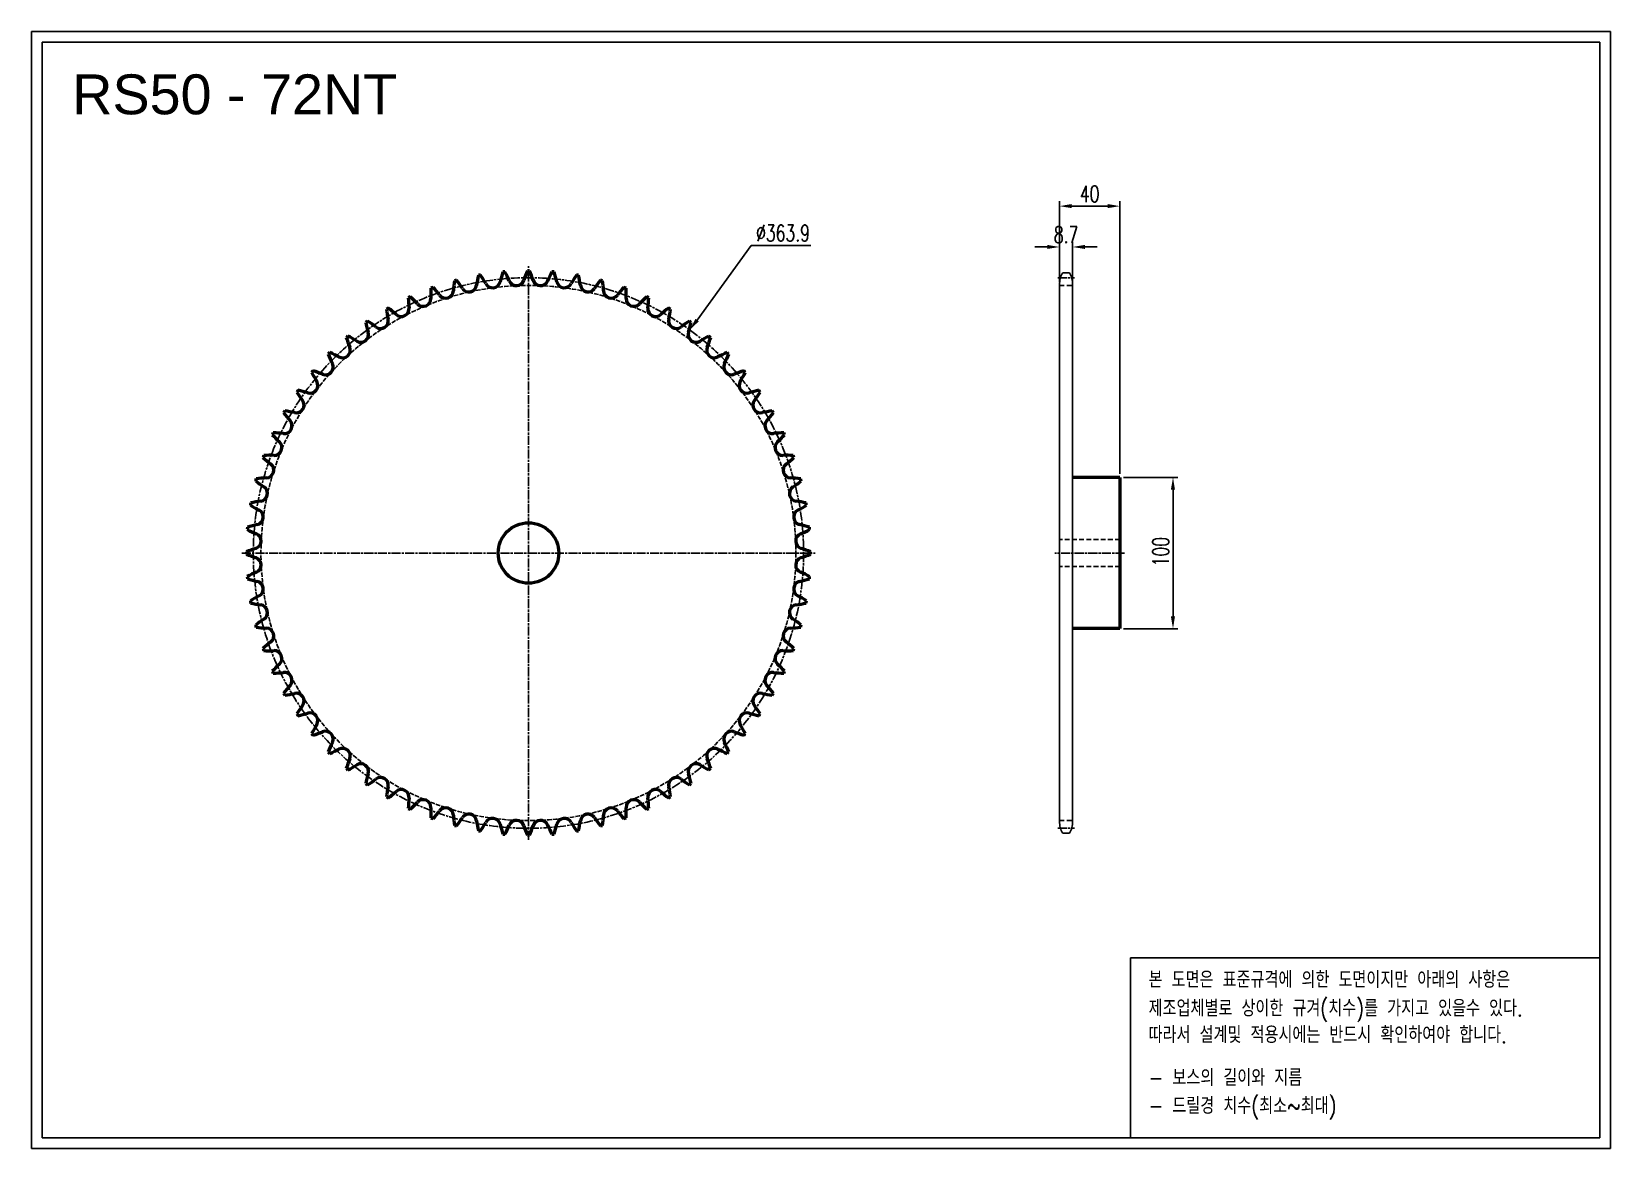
# Model space of a CAD drawing. Header units: millimetres. Extents: x 2890 to 3934, y 3768 to 4507.
import ezdxf

# ---------------------------------------------------------------- set-up
doc = ezdxf.new("R2010")
doc.units = ezdxf.units.MM
for name, pattern in [('AM_ISO02W050', [7.5, 6, -1.5]), ('AM_ISO02W050x2', [3.75, 3, -0.75]), ('AM_ISO08W050', [18, 12, -1.5, 3, -1.5]), ('AM_ISO08W050x2', [9, 6, -0.75, 1.5, -0.75]), ('HIDDEN', [9.525, 6.35, -3.175])]:
    doc.linetypes.add(name, pattern=pattern)
for name, color, linetype, lineweight in [('20', 7, 'Continuous', 50), ('21', 6, 'AM_ISO02W050', 25), ('22', 30, 'AM_ISO08W050', 25), ('23', 40, 'AM_ISO08W050', 25), ('VIS', 7, 'Continuous', 50)]:
    doc.layers.add(name, color=color, linetype=linetype, lineweight=lineweight)
doc.layers.add('HL', color=2, linetype='HIDDEN')
doc.layers.add('S-DIM', color=7, linetype='Continuous')
doc.styles.add('HAN', font='ROMANS.shx', dxfattribs={"width": 0.7, "bigfont": 'whgtxt.shx'})
doc.styles.add('HSG', font='SIMPLEX.shx', dxfattribs={"width": 0.7, "bigfont": 'HSG.shx'})
doc.styles.get("Standard").update_dxf_attribs({"font": 'arial.ttf'})
doc.dimstyles.new('APP23', dxfattribs={"dimscale": 4.5, "dimtxt": 2.4, "dimasz": 1.8, "dimexe": 0.7, "dimexo": 0.5, "dimgap": 0.6, "dimtad": 1, "dimtoh": 1, "dimdec": 1, "dimrnd": 0.01, "dimzin": 9, "dimdsep": 46, "dimtxsty": 'HSG', "dimcen": 0, "dimclrd": 1, "dimclre": 1, "dimclrt": 256, "dimazin": 2, "dimtp": 1, "dimtm": 1, "dimtfac": 0.5, "dimtdec": 1, "dimtix": 1, "dimtofl": 0, "dimtmove": 0, "dimatfit": 3, "dimfxl": 0, "dimtvp": 1, "dimtolj": 2, "dimlwd": -1, "dimlwe": -1, "dimarcsym": 0})

# ---------------------------------------------------------------- blocks, each defined once
blk = doc.blocks.new('*D1')
at = {"layer": 'Defpoints', "color": 0, "transparency": 16777216}
for p in [(3578.2, 4364.3), (3569.5, 4338.9), (3578.2, 4338.9)]:
    blk.add_point(p, dxfattribs=at)
at = {"layer": 'S-DIM', "color": 1, "transparency": 16777216}
for p, q in [((3561.4, 4364.3), (3553.3, 4364.3)), ((3569.5, 4341.2), (3569.5, 4367.5)), ((3578.2, 4341.2), (3578.2, 4367.5)), ((3586.3, 4364.3), (3594.4, 4364.3))]:
    blk.add_line(p, q, dxfattribs=at)
for points in [[(3561.4, 4365.7), (3561.4, 4363), (3569.5, 4364.3)], [(3586.3, 4365.7), (3586.3, 4363), (3578.2, 4364.3)]]:
    blk.add_solid(points, dxfattribs=at)
at = {"layer": 'S-DIM', "transparency": 16777216, "insert": (3573.9, 4372.4), "char_height": 10.8, "attachment_point": 5, "style": 'HSG'}
blk.add_mtext('\\A2;8.7', dxfattribs=at)
blk = doc.blocks.new('*D2')
at = {"layer": 'Defpoints', "color": 0, "transparency": 16777216}
for p in [(3609.5, 4391.3), (3569.5, 4338.9), (3609.5, 4212)]:
    blk.add_point(p, dxfattribs=at)
at = {"layer": 'S-DIM', "color": 1, "transparency": 16777216}
for p, q in [((3569.5, 4341.2), (3569.5, 4394.5)), ((3577.6, 4391.3), (3601.4, 4391.3)), ((3609.5, 4214.3), (3609.5, 4394.5))]:
    blk.add_line(p, q, dxfattribs=at)
for points in [[(3577.6, 4392.7), (3577.6, 4390), (3569.5, 4391.3)], [(3601.4, 4392.7), (3601.4, 4390), (3609.5, 4391.3)]]:
    blk.add_solid(points, dxfattribs=at)
at = {"layer": 'S-DIM', "transparency": 16777216, "insert": (3589.5, 4399.4), "char_height": 10.8, "attachment_point": 5, "style": 'HSG'}
blk.add_mtext('\\A2;40', dxfattribs=at)
blk = doc.blocks.new('*D3')
at = {"layer": 'Defpoints', "color": 0, "transparency": 16777216}
for p in [(3609.5, 4212), (3609.5, 4112), (3644.6, 4112)]:
    blk.add_point(p, dxfattribs=at)
at = {"layer": 'S-DIM', "color": 1, "transparency": 16777216}
for p, q in [((3611.8, 4212), (3647.7, 4212)), ((3644.6, 4203.9), (3644.6, 4120.1)), ((3611.8, 4112), (3647.7, 4112))]:
    blk.add_line(p, q, dxfattribs=at)
for points in [[(3643.2, 4203.9), (3645.9, 4203.9), (3644.6, 4212)], [(3643.2, 4120.1), (3645.9, 4120.1), (3644.6, 4112)]]:
    blk.add_solid(points, dxfattribs=at)
at = {"layer": 'S-DIM', "transparency": 16777216, "insert": (3636.5, 4162.9), "char_height": 10.8, "attachment_point": 5, "rotation": 90, "style": 'HSG'}
blk.add_mtext('\\A2;100', dxfattribs=at)
blk = doc.blocks.new('*D4')
at = {"layer": 'Defpoints', "color": 0, "transparency": 16777216}
for p in [(3325.1, 4309.4), (3111.7, 4014.7)]:
    blk.add_point(p, dxfattribs=at)
at = {"layer": 'S-DIM', "color": 1, "transparency": 16777216}
for p, q in [((3365.7, 4365.4), (3329.9, 4316)), ((3405.1, 4365.4), (3365.7, 4365.4))]:
    blk.add_line(p, q, dxfattribs=at)
blk.add_solid([(3328.8, 4316.8), (3331, 4315.2), (3325.1, 4309.4)], dxfattribs=at)
at = {"layer": 'S-DIM', "transparency": 16777216, "insert": (3386.7, 4373.5), "char_height": 10.8, "attachment_point": 5, "style": 'HSG'}
blk.add_mtext('\\A2;∅363.9', dxfattribs=at)

msp = doc.modelspace()

# ---------------------------------------------------------------- linework, layer by layer
for p, q in [((3576.11, 4347.31), (3571.66, 4347.31)), ((3569.54, 4162.03), (3569.54, 4339.38)), ((3578.24, 4162.03), (3578.24, 4339.38)), ((3569.54, 4162.03), (3569.54, 3984.69)), ((3578.24, 4162.03), (3578.24, 3984.69)), ((3576.11, 3976.75), (3571.66, 3976.75))]:
    msp.add_line(p, q)
for points in [[(2889.83, 4506.68), (3933.84, 4506.68), (3933.84, 3768.49), (2889.83, 3768.49)], [(2896.86, 4499.65), (3926.81, 4499.65), (3926.81, 3775.52), (2896.86, 3775.52)]]:
    msp.add_lwpolyline(points, close=True)
at = {"color": 6}
msp.add_lwpolyline([(3616.46, 3894.42), (3926.81, 3894.42), (3926.81, 3775.52), (3616.46, 3775.52)], close=True, dxfattribs=at)
for centre, start, end in [((3585.41, 4339.38), 150, 180), ((3562.36, 4339.38), 0, 30), ((3585.41, 3984.69), 180, 210), ((3562.36, 3984.69), 330, 0)]:
    msp.add_arc(centre, 15.87, start, end)
at = {"layer": '20'}
msp.add_circle((3218.4, 4162.03), 20, dxfattribs=at)
for centre, radius, start, end in [((3273.4, 4326.26), 90.22, 167.6049, 171.875), ((3218.4, 4162.03), 186.56, 99.77406, 100.22594), ((3110.55, 4297.55), 90.22, 28.125, 32.3951), ((3287.5, 4320.85), 90.22, 162.6049, 166.875), ((3218.4, 4162.03), 186.56, 94.77406, 95.22594), ((3122.77, 4306.43), 90.22, 23.125, 27.3951), ((3301.08, 4314.22), 90.22, 157.6049, 161.875), ((3218.4, 4162.03), 186.56, 89.77406, 90.22594), ((3135.72, 4314.22), 90.22, 18.125, 22.3951), ((3314.03, 4306.43), 90.22, 152.6049, 156.875), ((3218.4, 4162.03), 186.56, 84.77406, 85.22594), ((3149.3, 4320.85), 90.22, 13.125, 17.3951), ((3326.25, 4297.55), 90.22, 147.6049, 151.875), ((3218.4, 4162.03), 186.56, 79.77406, 80.22594), ((3163.4, 4326.26), 90.22, 8.125, 12.3951), ((3244.04, 4333.32), 90.22, 177.6049, 181.875), ((3218.4, 4162.03), 186.56, 109.77406, 110.22594), ((3088.66, 4276.76), 90.22, 38.125, 42.3951), ((3163.66, 4335.63), 5.13, 218.125, 356.875), ((3258.87, 4330.43), 90.22, 172.6049, 176.875), ((3218.4, 4162.03), 186.56, 104.77406, 105.22594), ((3099.15, 4287.63), 90.22, 33.125, 37.3951), ((3179, 4339.74), 5.13, 213.125, 351.875), ((3194.64, 4342.5), 5.13, 208.125, 346.875), ((3210.46, 4343.88), 5.13, 203.125, 341.875), ((3226.34, 4343.88), 5.13, 198.125, 336.875), ((3242.16, 4342.5), 5.13, 193.125, 331.875), ((3257.8, 4339.74), 5.13, 188.125, 326.875), ((3337.65, 4287.63), 90.22, 142.6049, 146.875), ((3218.4, 4162.03), 186.56, 74.77406, 75.22594), ((3177.93, 4330.43), 90.22, 3.125, 7.3951), ((3273.14, 4335.63), 5.13, 183.125, 321.875), ((3348.15, 4276.76), 90.22, 137.6049, 141.875), ((3218.4, 4162.03), 186.56, 69.77406, 70.22594), ((3192.76, 4333.32), 90.22, 358.125, 2.3951), ((3218.4, 4162.03), 186.56, 119.77406, 120.22594), ((3213.91, 4335.17), 90.22, 187.6049, 191.875), ((3070.7, 4252.49), 90.22, 48.125, 52.3951), ((3134.35, 4323.49), 5.13, 228.125, 6.875), ((3218.4, 4162.03), 186.56, 114.77406, 115.22594), ((3229.02, 4334.9), 90.22, 182.6049, 186.875), ((3079.15, 4265.02), 90.22, 43.125, 47.3951), ((3148.74, 4330.2), 5.13, 223.125, 1.875), ((3288.06, 4330.2), 5.13, 178.125, 316.875), ((3357.65, 4265.02), 90.22, 132.6049, 136.875), ((3218.4, 4162.03), 186.56, 64.77406, 65.22594), ((3302.45, 4323.49), 5.13, 173.125, 311.875), ((3207.78, 4334.9), 90.22, 353.125, 357.3951), ((3366.1, 4252.49), 90.22, 127.6049, 131.875), ((3218.4, 4162.03), 186.56, 59.77406, 60.22594), ((3222.89, 4335.17), 90.22, 348.125, 352.3951), ((3218.4, 4162.03), 186.56, 124.77406, 125.22594), ((3198.84, 4334.12), 90.22, 192.6049, 196.875), ((3063.38, 4239.27), 90.22, 53.125, 57.3951), ((3120.6, 4315.55), 5.13, 233.125, 11.875), ((3316.2, 4315.55), 5.13, 168.125, 306.875), ((3373.42, 4239.27), 90.22, 122.6049, 126.875), ((3237.96, 4334.12), 90.22, 343.125, 347.3951), ((3218.4, 4162.03), 186.56, 54.77406, 55.22594), ((3218.4, 4162.03), 186.56, 129.77406, 130.22594), ((3183.91, 4331.76), 90.22, 197.6049, 201.875), ((3057.24, 4225.47), 90.22, 58.125, 62.3951), ((3107.59, 4306.44), 5.13, 238.125, 16.875), ((3329.21, 4306.44), 5.13, 163.125, 301.875), ((3379.56, 4225.47), 90.22, 117.6049, 121.875), ((3252.89, 4331.76), 90.22, 338.125, 342.3951), ((3218.4, 4162.03), 186.56, 49.77406, 50.22594), ((3218.4, 4162.03), 186.56, 134.77406, 135.22594), ((3169.25, 4328.11), 90.22, 202.6049, 206.875), ((3052.32, 4211.18), 90.22, 63.125, 67.3951), ((3095.43, 4296.23), 5.13, 243.125, 21.875), ((3341.37, 4296.23), 5.13, 158.125, 296.875), ((3384.48, 4211.18), 90.22, 112.6049, 116.875), ((3267.55, 4328.11), 90.22, 333.125, 337.3951), ((3218.4, 4162.03), 186.56, 44.77406, 45.22594), ((3218.4, 4162.03), 186.56, 139.77406, 140.22594), ((3154.96, 4323.19), 90.22, 207.6049, 211.875), ((3048.67, 4196.52), 90.22, 68.125, 72.3951), ((3084.2, 4285.01), 5.13, 248.125, 26.875), ((3352.6, 4285.01), 5.13, 153.125, 291.875), ((3388.13, 4196.52), 90.22, 107.6049, 111.875), ((3281.84, 4323.19), 90.22, 328.125, 332.3951), ((3218.4, 4162.03), 186.56, 39.77406, 40.22594), ((3073.99, 4272.84), 5.13, 253.125, 31.875), ((3362.81, 4272.84), 5.13, 148.125, 286.875), ((3064.88, 4259.83), 5.13, 258.125, 36.875), ((3218.4, 4162.03), 186.56, 144.77406, 145.22594), ((3141.16, 4317.05), 90.22, 212.6049, 216.875), ((3046.31, 4181.6), 90.22, 73.125, 77.3951), ((3390.49, 4181.6), 90.22, 102.6049, 106.875), ((3371.92, 4259.83), 5.13, 143.125, 281.875), ((3295.64, 4317.05), 90.22, 323.125, 327.3951), ((3218.4, 4162.03), 186.56, 34.77406, 35.22594), ((3056.94, 4246.08), 5.13, 263.125, 41.875), ((3218.4, 4162.03), 186.56, 149.77406, 150.22594), ((3127.94, 4309.73), 90.22, 217.6049, 221.875), ((3045.26, 4166.52), 90.22, 78.125, 82.3951), ((3391.54, 4166.52), 90.22, 97.6049, 101.875), ((3379.86, 4246.08), 5.13, 138.125, 276.875), ((3308.86, 4309.73), 90.22, 318.125, 322.3951), ((3218.4, 4162.03), 186.56, 29.77406, 30.22594), ((3218.4, 4162.03), 186.56, 154.77406, 155.22594), ((3115.41, 4301.28), 90.22, 222.6049, 226.875), ((3045.53, 4151.42), 90.22, 83.125, 87.3951), ((3391.27, 4151.42), 90.22, 92.6049, 96.875), ((3321.39, 4301.28), 90.22, 313.125, 317.3951), ((3218.4, 4162.03), 186.56, 24.77406, 25.22594), ((3050.23, 4231.69), 5.13, 268.125, 46.875), ((3386.57, 4231.69), 5.13, 133.125, 271.875), ((3218.4, 4162.03), 186.56, 159.77406, 160.22594), ((3103.67, 4291.78), 90.22, 227.6049, 231.875), ((3047.11, 4136.39), 90.22, 88.125, 92.3951), ((3044.8, 4216.77), 5.13, 273.125, 51.875), ((3389.69, 4136.39), 90.22, 87.6049, 91.875), ((3392, 4216.77), 5.13, 128.125, 266.875), ((3333.13, 4291.78), 90.22, 308.125, 312.3951), ((3218.4, 4162.03), 186.56, 19.77406, 20.22594), ((3218.4, 4162.03), 186.56, 164.77406, 165.22594), ((3092.8, 4281.29), 90.22, 232.6049, 236.875), ((3050, 4121.56), 90.22, 93.125, 97.3951), ((3386.8, 4121.56), 90.22, 82.6049, 86.875), ((3344, 4281.29), 90.22, 303.125, 307.3951), ((3218.4, 4162.03), 186.56, 14.77406, 15.22594), ((3040.69, 4201.43), 5.13, 278.125, 56.875), ((3396.11, 4201.43), 5.13, 123.125, 261.875), ((3218.4, 4162.03), 186.56, 169.77406, 170.22594), ((3082.88, 4269.88), 90.22, 237.6049, 241.875), ((3054.17, 4107.04), 90.22, 98.125, 102.3951), ((3037.93, 4185.79), 5.13, 283.125, 61.875), ((3398.87, 4185.79), 5.13, 118.125, 256.875), ((3382.63, 4107.04), 90.22, 77.6049, 81.875), ((3353.92, 4269.88), 90.22, 298.125, 302.3951), ((3218.4, 4162.03), 186.56, 9.77406, 10.22594), ((3218.4, 4162.03), 186.56, 174.77406, 175.22594), ((3074, 4257.66), 90.22, 242.6049, 246.875), ((3059.59, 4092.93), 90.22, 103.125, 107.3951), ((3377.21, 4092.93), 90.22, 72.6049, 76.875), ((3362.8, 4257.66), 90.22, 293.125, 297.3951), ((3218.4, 4162.03), 186.56, 4.77406, 5.22594), ((3036.55, 4169.97), 5.13, 288.125, 66.875), ((3400.25, 4169.97), 5.13, 113.125, 251.875), ((3066.21, 4079.35), 90.22, 108.125, 112.3951), ((3218.4, 4162.03), 186.56, 179.77406, 180.22594), ((3066.21, 4244.71), 90.22, 247.6049, 251.875), ((3036.55, 4154.09), 5.13, 293.125, 71.875), ((3400.25, 4154.09), 5.13, 108.125, 246.875), ((3370.59, 4079.35), 90.22, 67.6049, 71.875), ((3370.59, 4244.71), 90.22, 288.125, 292.3951), ((3218.4, 4162.03), 186.56, 359.77406, 0.22594), ((3074, 4066.4), 90.22, 113.125, 117.3951), ((3218.4, 4162.03), 186.56, 184.77406, 185.22594), ((3059.59, 4231.14), 90.22, 252.6049, 256.875), ((3377.21, 4231.14), 90.22, 283.125, 287.3951), ((3362.8, 4066.4), 90.22, 62.6049, 66.875), ((3218.4, 4162.03), 186.56, 354.77406, 355.22594), ((3037.93, 4138.27), 5.13, 298.125, 76.875), ((3398.87, 4138.27), 5.13, 103.125, 241.875), ((3082.88, 4054.18), 90.22, 118.125, 122.3951), ((3218.4, 4162.03), 186.56, 189.77406, 190.22594), ((3054.17, 4217.03), 90.22, 257.6049, 261.875), ((3040.69, 4122.64), 5.13, 303.125, 81.875), ((3396.11, 4122.64), 5.13, 98.125, 236.875), ((3382.63, 4217.03), 90.22, 278.125, 282.3951), ((3353.92, 4054.18), 90.22, 57.6049, 61.875), ((3218.4, 4162.03), 186.56, 349.77406, 350.22594), ((3092.8, 4042.78), 90.22, 123.125, 127.3951), ((3218.4, 4162.03), 186.56, 194.77406, 195.22594), ((3344, 4042.78), 90.22, 52.6049, 56.875), ((3218.4, 4162.03), 186.56, 344.77406, 345.22594), ((3050, 4202.51), 90.22, 262.6049, 266.875), ((3103.67, 4032.29), 90.22, 128.125, 132.3951), ((3044.8, 4107.3), 5.13, 308.125, 86.875), ((3392, 4107.3), 5.13, 93.125, 231.875), ((3333.13, 4032.29), 90.22, 47.6049, 51.875), ((3386.8, 4202.51), 90.22, 273.125, 277.3951), ((3218.4, 4162.03), 186.56, 199.77406, 200.22594), ((3047.11, 4187.68), 90.22, 267.6049, 271.875), ((3050.23, 4092.38), 5.13, 313.125, 91.875), ((3386.57, 4092.38), 5.13, 88.125, 226.875), ((3389.69, 4187.68), 90.22, 268.125, 272.3951), ((3218.4, 4162.03), 186.56, 339.77406, 340.22594), ((3115.41, 4022.78), 90.22, 133.125, 137.3951), ((3218.4, 4162.03), 186.56, 204.77406, 205.22594), ((3045.53, 4172.65), 90.22, 272.6049, 276.875), ((3056.94, 4077.98), 5.13, 318.125, 96.875), ((3379.86, 4077.98), 5.13, 83.125, 221.875), ((3391.27, 4172.65), 90.22, 263.125, 267.3951), ((3321.39, 4022.78), 90.22, 42.6049, 46.875), ((3218.4, 4162.03), 186.56, 334.77406, 335.22594), ((3127.94, 4014.34), 90.22, 138.125, 142.3951), ((3308.86, 4014.34), 90.22, 37.6049, 41.875), ((3218.4, 4162.03), 186.56, 209.77406, 210.22594), ((3045.26, 4157.54), 90.22, 277.6049, 281.875), ((3064.88, 4064.23), 5.13, 323.125, 101.875), ((3371.92, 4064.23), 5.13, 78.125, 216.875), ((3391.54, 4157.54), 90.22, 258.125, 262.3951), ((3218.4, 4162.03), 186.56, 329.77406, 330.22594), ((3141.16, 4007.01), 90.22, 143.125, 147.3951), ((3218.4, 4162.03), 186.56, 214.77406, 215.22594), ((3046.31, 4142.47), 90.22, 282.6049, 286.875), ((3073.99, 4051.22), 5.13, 328.125, 106.875), ((3362.81, 4051.22), 5.13, 73.125, 211.875), ((3390.49, 4142.47), 90.22, 253.125, 257.3951), ((3295.64, 4007.01), 90.22, 32.6049, 36.875), ((3218.4, 4162.03), 186.56, 324.77406, 325.22594), ((3154.96, 4000.87), 90.22, 148.125, 152.3951), ((3218.4, 4162.03), 186.56, 219.77406, 220.22594), ((3048.67, 4127.55), 90.22, 287.6049, 291.875), ((3084.2, 4039.06), 5.13, 333.125, 111.875), ((3352.6, 4039.06), 5.13, 68.125, 206.875), ((3388.13, 4127.55), 90.22, 248.125, 252.3951), ((3281.84, 4000.87), 90.22, 27.6049, 31.875), ((3218.4, 4162.03), 186.56, 319.77406, 320.22594), ((3169.25, 3995.96), 90.22, 153.125, 157.3951), ((3218.4, 4162.03), 186.56, 224.77406, 225.22594), ((3052.32, 4112.89), 90.22, 292.6049, 296.875), ((3095.43, 4027.83), 5.13, 338.125, 116.875), ((3341.37, 4027.83), 5.13, 63.125, 201.875), ((3384.48, 4112.89), 90.22, 243.125, 247.3951), ((3267.55, 3995.96), 90.22, 22.6049, 26.875), ((3218.4, 4162.03), 186.56, 314.77406, 315.22594), ((3183.91, 3992.31), 90.22, 158.125, 162.3951), ((3218.4, 4162.03), 186.56, 229.77406, 230.22594), ((3057.24, 4098.6), 90.22, 297.6049, 301.875), ((3107.59, 4017.62), 5.13, 343.125, 121.875), ((3329.21, 4017.62), 5.13, 58.125, 196.875), ((3379.56, 4098.6), 90.22, 238.125, 242.3951), ((3252.89, 3992.31), 90.22, 17.6049, 21.875), ((3218.4, 4162.03), 186.56, 309.77406, 310.22594), ((3198.84, 3989.95), 90.22, 163.125, 167.3951), ((3218.4, 4162.03), 186.56, 234.77406, 235.22594), ((3063.38, 4084.79), 90.22, 302.6049, 306.875), ((3120.6, 4008.52), 5.13, 348.125, 126.875), ((3316.2, 4008.52), 5.13, 53.125, 191.875), ((3373.42, 4084.79), 90.22, 233.125, 237.3951), ((3237.96, 3989.95), 90.22, 12.6049, 16.875), ((3218.4, 4162.03), 186.56, 304.77406, 305.22594), ((3213.91, 3988.9), 90.22, 168.125, 172.3951), ((3218.4, 4162.03), 186.56, 239.77406, 240.22594), ((3070.7, 4071.58), 90.22, 307.6049, 311.875), ((3134.35, 4000.58), 5.13, 353.125, 131.875), ((3229.02, 3989.16), 90.22, 173.125, 177.3951), ((3148.74, 3993.87), 5.13, 358.125, 136.875), ((3288.06, 3993.87), 5.13, 43.125, 181.875), ((3302.45, 4000.58), 5.13, 48.125, 186.875), ((3207.78, 3989.16), 90.22, 2.6049, 6.875), ((3366.1, 4071.58), 90.22, 228.125, 232.3951), ((3218.4, 4162.03), 186.56, 299.77406, 300.22594), ((3222.89, 3988.9), 90.22, 7.6049, 11.875), ((3218.4, 4162.03), 186.56, 244.77406, 245.22594), ((3079.15, 4059.05), 90.22, 312.6049, 316.875), ((3244.04, 3990.75), 90.22, 178.125, 182.3951), ((3088.66, 4047.3), 90.22, 317.6049, 321.875), ((3163.66, 3988.44), 5.13, 3.125, 141.875), ((3258.87, 3993.63), 90.22, 183.125, 187.3951), ((3179, 3984.33), 5.13, 8.125, 146.875), ((3257.8, 3984.33), 5.13, 33.125, 171.875), ((3177.93, 3993.63), 90.22, 352.6049, 356.875), ((3273.14, 3988.44), 5.13, 38.125, 176.875), ((3348.15, 4047.3), 90.22, 218.125, 222.3951), ((3192.76, 3990.75), 90.22, 357.6049, 1.875), ((3357.65, 4059.05), 90.22, 223.125, 227.3951), ((3218.4, 4162.03), 186.56, 294.77406, 295.22594), ((3218.4, 4162.03), 186.56, 249.77406, 250.22594), ((3218.4, 4162.03), 186.56, 254.77406, 255.22594), ((3099.15, 4036.43), 90.22, 322.6049, 326.875), ((3273.4, 3997.8), 90.22, 188.125, 192.3951), ((3218.4, 4162.03), 186.56, 259.77406, 260.22594), ((3110.55, 4026.52), 90.22, 327.6049, 331.875), ((3194.64, 3981.57), 5.13, 13.125, 151.875), ((3287.5, 4003.22), 90.22, 193.125, 197.3951), ((3122.77, 4017.63), 90.22, 332.6049, 336.875), ((3210.46, 3980.18), 5.13, 18.125, 156.875), ((3301.08, 4009.85), 90.22, 198.125, 202.3951), ((3135.72, 4009.85), 90.22, 337.6049, 341.875), ((3226.34, 3980.18), 5.13, 23.125, 161.875), ((3314.03, 4017.63), 90.22, 203.125, 207.3951), ((3149.3, 4003.22), 90.22, 342.6049, 346.875), ((3242.16, 3981.57), 5.13, 28.125, 166.875), ((3326.25, 4026.52), 90.22, 208.125, 212.3951), ((3218.4, 4162.03), 186.56, 279.77406, 280.22594), ((3163.4, 3997.8), 90.22, 347.6049, 351.875), ((3337.65, 4036.43), 90.22, 213.125, 217.3951), ((3218.4, 4162.03), 186.56, 284.77406, 285.22594), ((3218.4, 4162.03), 186.56, 289.77406, 290.22594), ((3218.4, 4162.03), 186.56, 264.77406, 265.22594), ((3218.4, 4162.03), 186.56, 269.77406, 270.22594), ((3218.4, 4162.03), 186.56, 274.77406, 275.22594)]:
    msp.add_arc(centre, radius, start, end, dxfattribs=at)
at = {"layer": '21', "linetype": 'AM_ISO02W050x2'}
msp.add_circle((3218.4, 4162.03), 176.89, dxfattribs=at)
at = {"layer": '22', "linetype": 'AM_ISO08W050x2'}
for p, q in [((3568.36, 4344), (3579.42, 4344)), ((3612.57, 4162.03), (3566.51, 4162.03)), ((3568.36, 3980.06), (3579.42, 3980.06))]:
    msp.add_line(p, q, dxfattribs=at)
msp.add_circle((3218.4, 4162.03), 181.97, dxfattribs=at)
at = {"layer": '23', "linetype": 'AM_ISO08W050x2'}
for p, q in [((3218.4, 3972.47), (3218.4, 4351.59)), ((3028.84, 4162.03), (3407.96, 4162.03))]:
    msp.add_line(p, q, dxfattribs=at)
at = {"layer": 'HL', "ltscale": 0.5}
for p, q in [((3569.54, 4338.92), (3578.24, 4338.92)), ((3609.54, 4171.03), (3569.54, 4171.03)), ((3609.54, 4153.03), (3569.54, 4153.03)), ((3569.54, 3985.15), (3578.24, 3985.15))]:
    msp.add_line(p, q, dxfattribs=at)
at = {"layer": 'VIS'}
for p, q in [((3609.54, 4212.03), (3578.24, 4212.03)), ((3609.54, 4212.03), (3609.54, 4112.03)), ((3609.54, 4112.03), (3578.24, 4112.03))]:
    msp.add_line(p, q, dxfattribs=at)

# ---------------------------------------------------------------- texts
msp.add_text('RS50 - 72NT', height=26.364).set_placement((2916.71, 4452.02))
at = {"color": 6, "style": 'HAN', "width": 0.8}
for s, p in [('본 도면은 표준규격에 의한 도면이지만 아래의 사항은', (3628.46, 3874.6)), ('제조업체별로 상이한 규겨(치수)를 가지고 있을수 있다.', (3628.46, 3855.69)), ('따라서 설계및 적용시에는 반드시 확인하여야 합니다.', (3628.46, 3838.12)), ('- 보스의 길이와 지름', (3628.46, 3809.83)), ('- 드릴경 치수(최소~최대)', (3628.46, 3791.24))]:
    msp.add_text(s, height=10.912, dxfattribs=at).set_placement(p)

# ---------------------------------------------------------------- dimensions: what is measured, and where the dimension line sits
at = {"layer": 'S-DIM'}
dim = msp.add_linear_dim(base=(3609.54, 4391.34), p1=(3569.54, 4338.92), p2=(3609.54, 4212.03), dimstyle='APP23', dxfattribs=at)
dim.commit()
dim.dimension.update_dxf_attribs({"geometry": '*D2', "text_midpoint": (3589.54, 4399.44)})
dim = msp.add_diameter_dim_2p(p1=(3111.66, 4014.65), p2=(3325.14, 4309.41), dimstyle='APP23', dxfattribs=at)
dim.commit()
dim.dimension.update_dxf_attribs({"geometry": '*D4', "text_midpoint": (3386.73, 4365.38), "dimtype": 131})
dim = msp.add_linear_dim(base=(3578.24, 4364.34), p1=(3569.54, 4338.92), p2=(3578.24, 4338.92), dimstyle='APP23', dxfattribs=at)
dim.commit()
dim.dimension.update_dxf_attribs({"geometry": '*D1', "text_midpoint": (3573.89, 4364.34), "dimtype": 128})
dim = msp.add_linear_dim(base=(3644.59, 4112.03), p1=(3609.54, 4212.03), p2=(3609.54, 4112.03), angle=90, dimstyle='APP23', dxfattribs=at)
dim.commit()
dim.dimension.update_dxf_attribs({"geometry": '*D3', "text_midpoint": (3644.59, 4162.9), "dimtype": 128})

doc.saveas('drawing.dxf')
